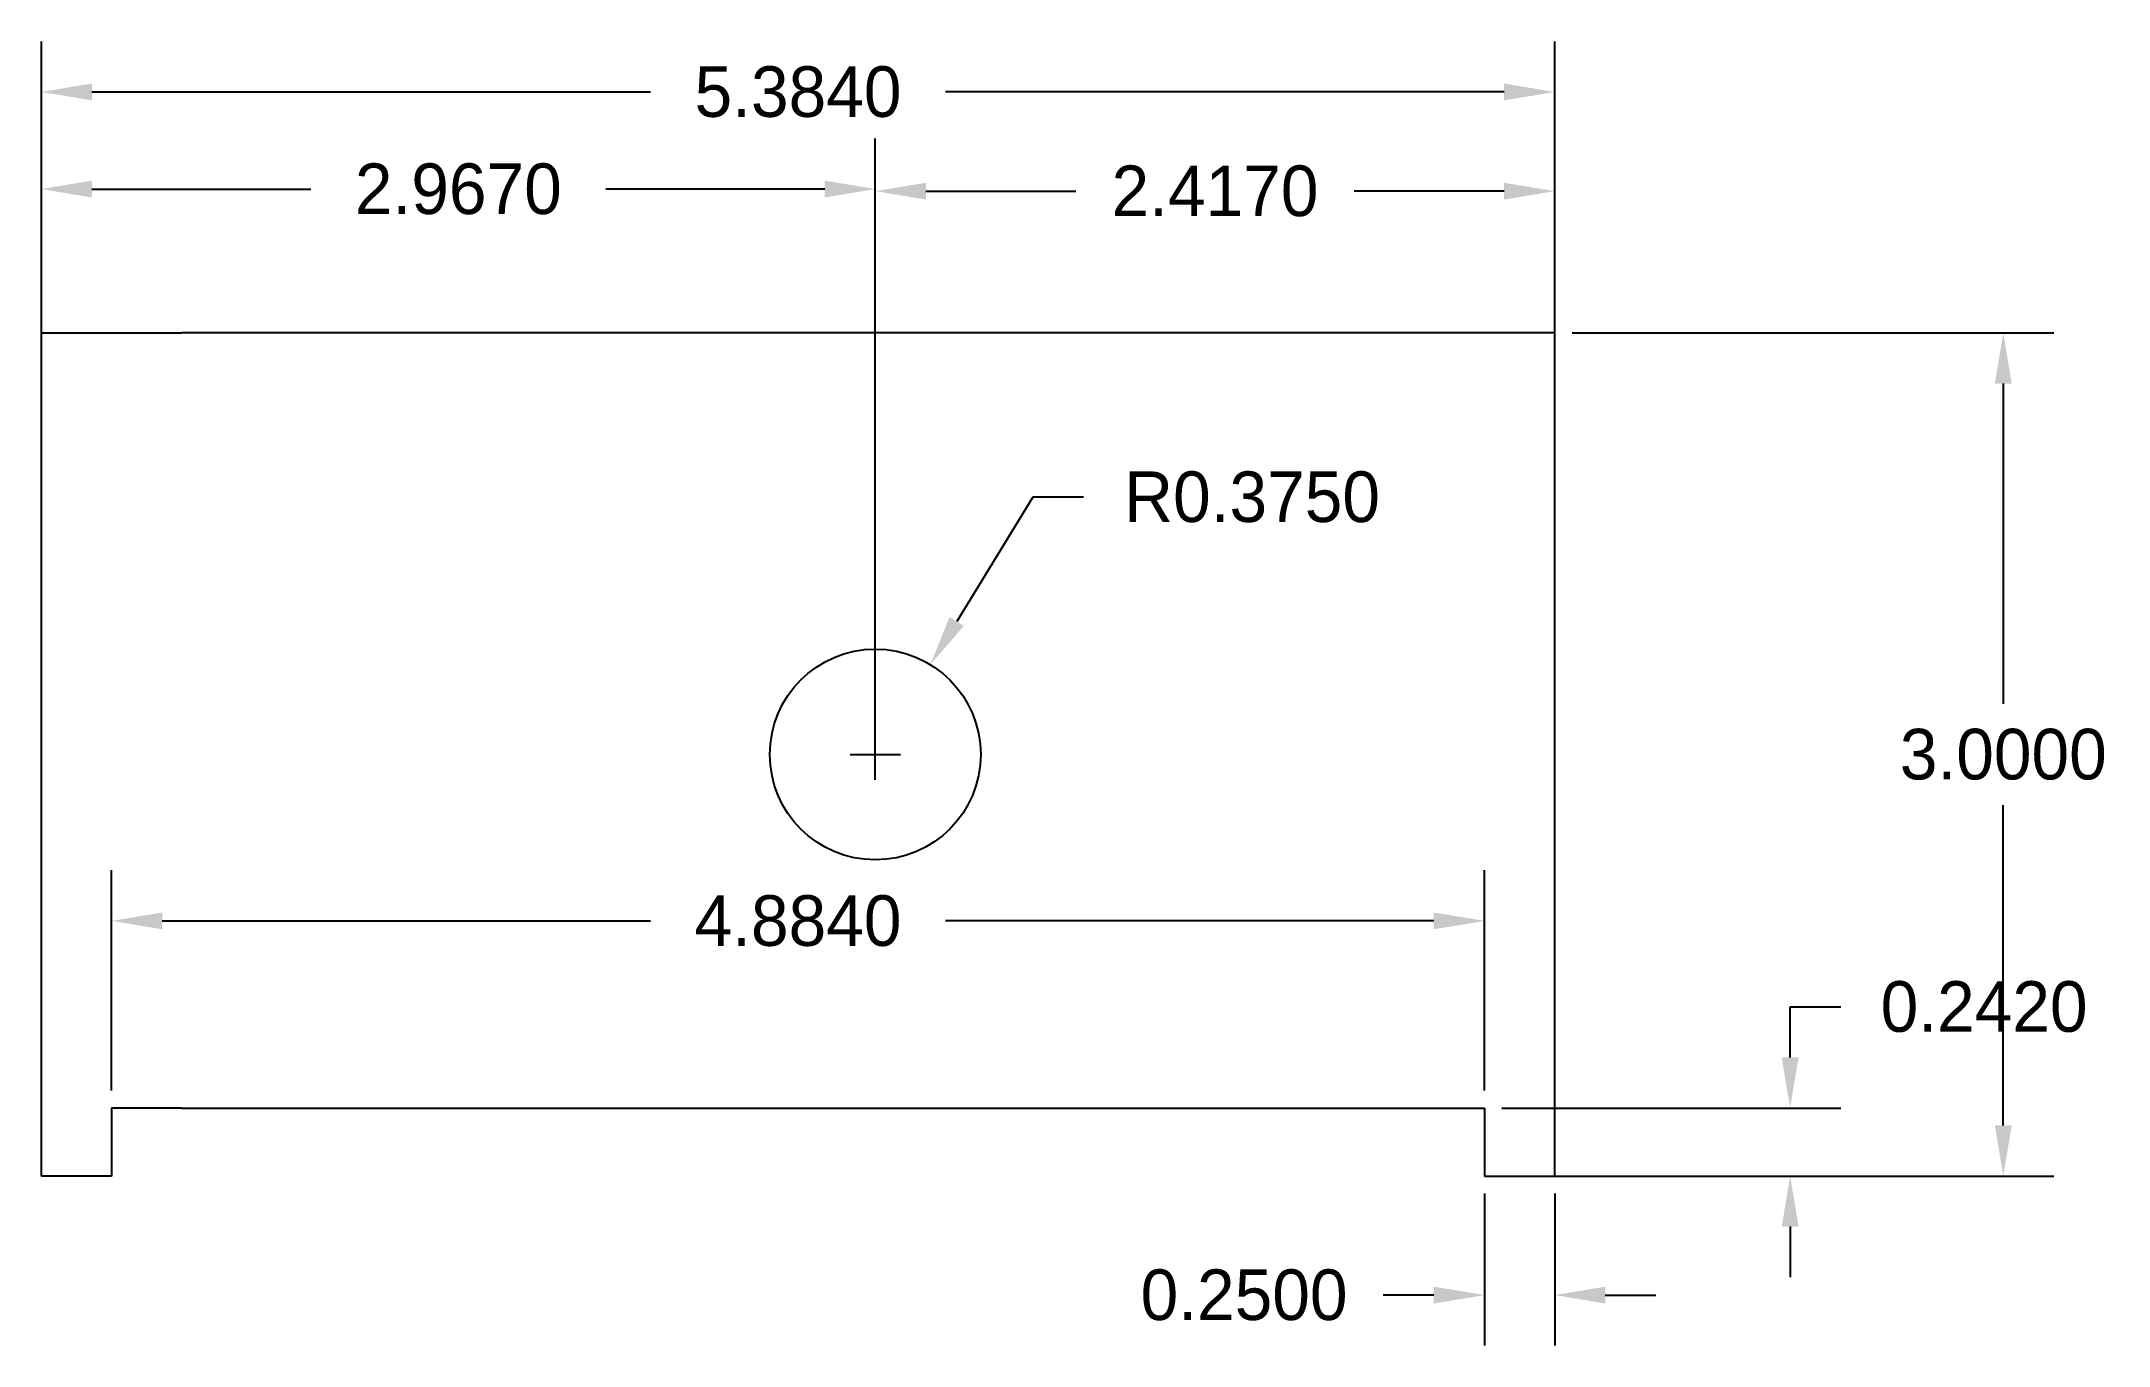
# Model space of a CAD drawing. Header units: inches. Extents: x -2.57 to 4.79, y -2.1 to 2.54.
import ezdxf

# ---------------------------------------------------------------- set-up
doc = ezdxf.new("R2010")
doc.units = ezdxf.units.IN
doc.header["$MEASUREMENT"] = 0
doc.layers.add('DIM', color=4, linetype='Continuous')
doc.dimstyles.get("Standard").update_dxf_attribs({"dimtxt": 0.18, "dimasz": 0.18, "dimexe": 0.18, "dimexo": 0.0625, "dimgap": 0.09, "dimtad": 0, "dimtih": 1, "dimtoh": 1, "dimdec": 4, "dimzin": 0, "dimdsep": 46, "dimtxsty": 'Standard', "dimcen": 0.09, "dimadec": 0, "dimazin": 0, "dimtfac": 1, "dimtdec": 4, "dimtofl": 0, "dimtmove": 0, "dimatfit": 3, "dimfxl": 1, "dimtolj": 1, "dimtzin": 0, "dimarcsym": 0})

# ---------------------------------------------------------------- blocks, each defined once
blk = doc.blocks.new('*D1')
at = {"layer": 'Defpoints', "color": 0, "transparency": 16777216}
for p in [(2.817, 2.3577), (-2.567, 1.5), (2.817, 1.5)]:
    blk.add_point(p, dxfattribs=at)
at = {"layer": 'DIM', "color": 0, "lineweight": -2, "transparency": 16777216}
for p, q in [((-2.567, 1.5625), (-2.567, 2.5377)), ((2.817, 1.5625), (2.817, 2.5377)), ((-2.387, 2.3577), (-0.4, 2.3577)), ((2.637, 2.3577), (0.65, 2.3577))]:
    blk.add_line(p, q, dxfattribs=at)
at = {"layer": 'DIM', "color": 0, "transparency": 16777216}
for points in [[(-2.387, 2.3877), (-2.387, 2.3277), (-2.567, 2.3577)], [(2.637, 2.3877), (2.637, 2.3277), (2.817, 2.3577)]]:
    blk.add_solid(points, dxfattribs=at)
at = {"layer": 'DIM', "color": 0, "transparency": 16777216, "insert": (0.125, 2.3577), "char_height": 0.18, "attachment_point": 5}
blk.add_mtext('\\A1;5.3840', dxfattribs=at)
blk = doc.blocks.new('*D2')
at = {"layer": 'Defpoints', "color": 0, "transparency": 16777216}
for p in [(-2.567, 2.012), (-2.567, 0), (0.4, 0)]:
    blk.add_point(p, dxfattribs=at)
at = {"layer": 'DIM', "color": 0, "lineweight": -2, "transparency": 16777216}
for p, q in [((-2.567, 0.0625), (-2.567, 2.192)), ((0.4, 0.0625), (0.4, 2.192)), ((-2.387, 2.012), (-1.6085, 2.012)), ((0.22, 2.012), (-0.5585, 2.012))]:
    blk.add_line(p, q, dxfattribs=at)
at = {"layer": 'DIM', "color": 0, "transparency": 16777216}
for points in [[(-2.387, 2.042), (-2.387, 1.982), (-2.567, 2.012)], [(0.22, 2.042), (0.22, 1.982), (0.4, 2.012)]]:
    blk.add_solid(points, dxfattribs=at)
at = {"layer": 'DIM', "color": 0, "transparency": 16777216, "insert": (-1.0835, 2.012), "char_height": 0.18, "attachment_point": 5}
blk.add_mtext('\\A1;2.9670', dxfattribs=at)
blk = doc.blocks.new('*D3')
at = {"layer": 'Defpoints', "color": 0, "transparency": 16777216}
for p in [(2.817, 2.0046), (0.4, 0), (2.817, 0)]:
    blk.add_point(p, dxfattribs=at)
at = {"layer": 'DIM', "color": 0, "lineweight": -2, "transparency": 16777216}
for p, q in [((0.4, 0.0625), (0.4, 2.1846)), ((2.817, 0.0625), (2.817, 2.1846)), ((0.58, 2.0046), (1.1135, 2.0046)), ((2.637, 2.0046), (2.1035, 2.0046))]:
    blk.add_line(p, q, dxfattribs=at)
at = {"layer": 'DIM', "color": 0, "transparency": 16777216}
for points in [[(0.58, 2.0346), (0.58, 1.9746), (0.4, 2.0046)], [(2.637, 2.0346), (2.637, 1.9746), (2.817, 2.0046)]]:
    blk.add_solid(points, dxfattribs=at)
at = {"layer": 'DIM', "color": 0, "transparency": 16777216, "insert": (1.6085, 2.0046), "char_height": 0.18, "attachment_point": 5}
blk.add_mtext('\\A1;2.4170', dxfattribs=at)
blk = doc.blocks.new('*D4')
at = {"layer": 'Defpoints', "color": 0, "transparency": 16777216}
for p in [(2.817, 1.5), (4.413, 1.5), (2.817, -1.5)]:
    blk.add_point(p, dxfattribs=at)
at = {"layer": 'DIM', "color": 0, "lineweight": -2, "transparency": 16777216}
for p, q in [((2.8795, 1.5), (4.593, 1.5)), ((4.413, 1.32), (4.413, 0.18)), ((4.413, -1.32), (4.413, -0.18)), ((2.8795, -1.5), (4.593, -1.5))]:
    blk.add_line(p, q, dxfattribs=at)
at = {"layer": 'DIM', "color": 0, "transparency": 16777216}
for points in [[(4.383, 1.32), (4.443, 1.32), (4.413, 1.5)], [(4.383, -1.32), (4.443, -1.32), (4.413, -1.5)]]:
    blk.add_solid(points, dxfattribs=at)
at = {"layer": 'DIM', "color": 0, "transparency": 16777216, "insert": (4.413, 0), "char_height": 0.18, "attachment_point": 5}
blk.add_mtext('\\A1;3.0000', dxfattribs=at)
blk = doc.blocks.new('*D5')
at = {"layer": 'Defpoints', "color": 0, "transparency": 16777216}
for p in [(2.567, -1.258), (3.6548, -1.258), (2.567, -1.5)]:
    blk.add_point(p, dxfattribs=at)
at = {"layer": 'DIM', "color": 0, "lineweight": -2, "transparency": 16777216}
for p, q in [((3.6548, -1.078), (3.6548, -0.898)), ((3.6548, -0.898), (3.8348, -0.898)), ((2.6295, -1.258), (3.8348, -1.258)), ((2.6295, -1.5), (3.8348, -1.5)), ((3.6548, -1.68), (3.6548, -1.86))]:
    blk.add_line(p, q, dxfattribs=at)
at = {"layer": 'DIM', "color": 0, "transparency": 16777216}
for points in [[(3.6248, -1.078), (3.6848, -1.078), (3.6548, -1.258)], [(3.6248, -1.68), (3.6848, -1.68), (3.6548, -1.5)]]:
    blk.add_solid(points, dxfattribs=at)
at = {"layer": 'DIM', "color": 0, "transparency": 16777216, "insert": (4.3448, -0.898), "char_height": 0.18, "attachment_point": 5}
blk.add_mtext('\\A1;0.2420', dxfattribs=at)
blk = doc.blocks.new('*D6')
at = {"layer": 'Defpoints', "color": 0, "transparency": 16777216}
for p in [(2.567, -1.5), (2.817, -1.5), (2.567, -1.9237)]:
    blk.add_point(p, dxfattribs=at)
at = {"layer": 'DIM', "color": 0, "lineweight": -2, "transparency": 16777216}
for p, q in [((2.567, -1.5625), (2.567, -2.1037)), ((2.817, -1.5625), (2.817, -2.1037)), ((2.387, -1.9237), (2.207, -1.9237)), ((2.997, -1.9237), (3.177, -1.9237))]:
    blk.add_line(p, q, dxfattribs=at)
at = {"layer": 'DIM', "color": 0, "transparency": 16777216}
for points in [[(2.387, -1.8937), (2.387, -1.9537), (2.567, -1.9237)], [(2.997, -1.8937), (2.997, -1.9537), (2.817, -1.9237)]]:
    blk.add_solid(points, dxfattribs=at)
at = {"layer": 'DIM', "color": 0, "transparency": 16777216, "insert": (1.712, -1.9237), "char_height": 0.18, "attachment_point": 5}
blk.add_mtext('\\A1;0.2500', dxfattribs=at)
blk = doc.blocks.new('*D7')
at = {"layer": 'Defpoints', "color": 0, "transparency": 16777216}
for p in [(-2.317, -0.5922), (-2.317, -1.258, -0.125), (2.567, -1.258, -0.125)]:
    blk.add_point(p, dxfattribs=at)
at = {"layer": 'DIM', "color": 0, "lineweight": -2, "transparency": 16777216}
for p, q in [((-2.317, -1.1955), (-2.317, -0.4122)), ((2.567, -1.1955), (2.567, -0.4122)), ((-2.137, -0.5922), (-0.4, -0.5922)), ((2.387, -0.5922), (0.65, -0.5922))]:
    blk.add_line(p, q, dxfattribs=at)
at = {"layer": 'DIM', "color": 0, "transparency": 16777216}
for points in [[(-2.137, -0.5622), (-2.137, -0.6222), (-2.317, -0.5922)], [(2.387, -0.5622), (2.387, -0.6222), (2.567, -0.5922)]]:
    blk.add_solid(points, dxfattribs=at)
at = {"layer": 'DIM', "color": 0, "transparency": 16777216, "insert": (0.125, -0.5922), "char_height": 0.18, "attachment_point": 5}
blk.add_mtext('\\A1;4.8840', dxfattribs=at)
blk = doc.blocks.new('*D8')
at = {"layer": 'Defpoints', "color": 0, "transparency": 16777216}
for p in [(0.5958, 0.3199, 0.125), (0.4, 0, 0.125)]:
    blk.add_point(p, dxfattribs=at)
at = {"layer": 'DIM', "color": 0, "lineweight": -2, "transparency": 16777216}
for p, q in [((0.9605, 0.9159), (0.6897, 0.4734)), ((1.1405, 0.9159), (0.9605, 0.9159)), ((0.4, -0.09), (0.4, 0.09)), ((0.31, 0), (0.49, 0))]:
    blk.add_line(p, q, dxfattribs=at)
at = {"layer": 'DIM', "color": 0, "transparency": 16777216}
blk.add_solid([(0.6641, 0.489), (0.7153, 0.4577), (0.5958, 0.3199)], dxfattribs=at)
at = {"layer": 'DIM', "color": 0, "transparency": 16777216, "insert": (1.7405, 0.9159), "char_height": 0.18, "attachment_point": 5}
blk.add_mtext('\\A1;R0.3750', dxfattribs=at)

msp = doc.modelspace()

# ---------------------------------------------------------------- linework, layer by layer
for p, q in [((-2.567, -1.5), (-2.567, 1.5)), ((-2.567, 1.5), (-2.067, 1.5)), ((2.067, 1.5), (-2.067, 1.5)), ((2.567, 1.5), (2.067, 1.5)), ((2.767, 1.5), (2.567, 1.5)), ((2.817, 1.5), (2.767, 1.5)), ((2.817, -1.5), (2.817, 1.5)), ((-2.067, -1.258), (-2.317, -1.258)), ((-2.317, -1.258), (-2.317, -1.5)), ((-2.067, -1.258), (2.067, -1.258)), ((2.067, -1.258), (2.567, -1.258)), ((2.567, -1.258), (2.567, -1.5)), ((-2.317, -1.5), (-2.567, -1.5)), ((2.567, -1.5), (2.817, -1.5))]:
    msp.add_line(p, q)
msp.add_circle((0.4, 0), 0.375)

# ---------------------------------------------------------------- dimensions: what is measured, and where the dimension line sits
at = {"layer": 'DIM'}
for base, p1, p2, picture, middle in [((2.817, 2.35773), (-2.567, 1.5), (2.817, 1.5), '*D1', (0.125, 2.35773)), ((-2.567, 2.01198), (0.4, 0), (-2.567, 0), '*D2', (-1.0835, 2.01198)), ((2.817, 2.00462), (0.4, 0), (2.817, 0), '*D3', (1.6085, 2.00462)), ((-2.317, -0.59219, 0.125), (2.567, -1.258), (-2.317, -1.258), '*D7', (0.125, -0.59219, 0.125)), ((2.567, -1.9237), (2.817, -1.5), (2.567, -1.5), '*D6', (1.712, -1.9237))]:
    dim = msp.add_linear_dim(base=base, p1=p1, p2=p2, dimstyle='Standard', dxfattribs=at)
    dim.commit()
    dim.dimension.update_dxf_attribs({"geometry": picture, "text_midpoint": middle})
dim = msp.add_aligned_dim(p1=(2.817, -1.5), p2=(2.817, 1.5), distance=-1.59599, dimstyle='Standard', dxfattribs=at)
dim.commit()
dim.dimension.update_dxf_attribs({"geometry": '*D4', "text_midpoint": (4.41299, 0)})
dim = msp.add_radius_dim(center=(0.4, 0, 0.125), mpoint=(0.59575, 0.31985, 0.125), dimstyle='Standard', dxfattribs=at)
dim.commit()
dim.dimension.update_dxf_attribs({"geometry": '*D8', "text_midpoint": (1.74051, 0.91587), "dimtype": 164})
dim = msp.add_linear_dim(base=(3.65477, -1.258), p1=(2.567, -1.5), p2=(2.567, -1.258), angle=90, dimstyle='Standard', dxfattribs=at)
dim.commit()
dim.dimension.update_dxf_attribs({"geometry": '*D5', "text_midpoint": (4.34477, -0.898)})

doc.saveas('drawing.dxf')
